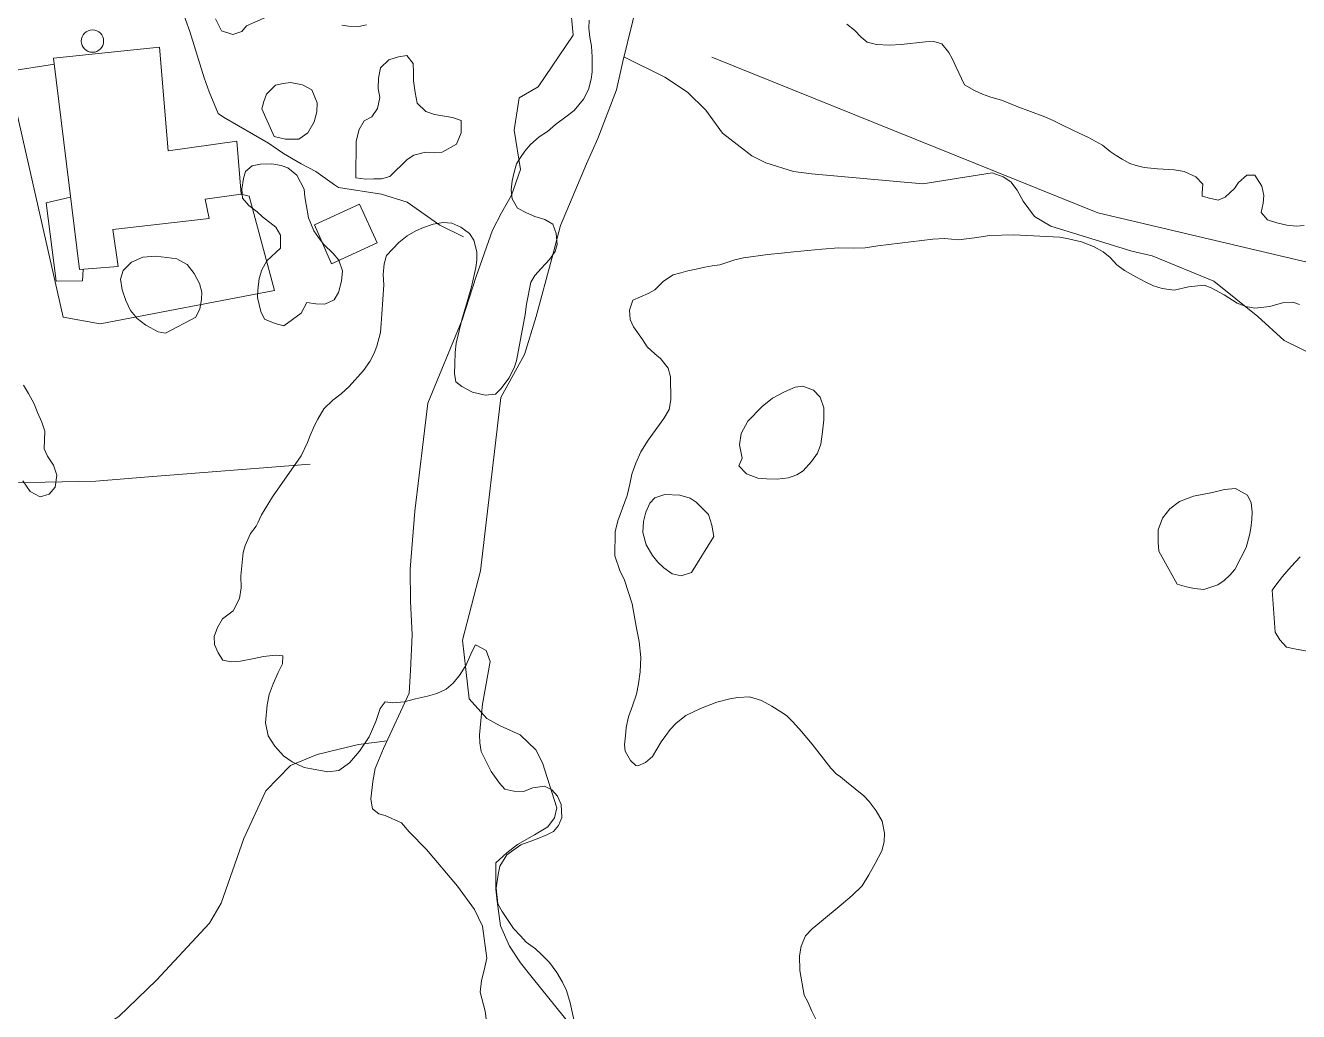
# Model space of a CAD drawing. Header units: metres. Extents: x 4652992 to 4879070, y 2074171 to 2309877.
# Drawn here: x 4654177.7 to 4654265.4, y 2307881.8 to 2307949.8 of the extents above; entities that cross this region are included whole.
import ezdxf

# ---------------------------------------------------------------- set-up
doc = ezdxf.new("R2010")
doc.units = ezdxf.units.M
doc.header["$MEASUREMENT"] = 0
doc.linetypes.add('DGN Style 3', pattern=[92.779933, 66.271381, -26.508552])
for name, color, linetype, lineweight in [('Level 1', 2, 'Continuous', 0), ('Level 2', 6, 'Continuous', 0), ('Level 20', 30, 'DGN Style 3', 0), ('Level 30', 5, 'Continuous', 0), ('Level 31', 38, 'Continuous', 0), ('Level 37', 3, 'Continuous', 0), ('Level 40', 1, 'Continuous', 0), ('Level 61', 4, 'Continuous', 0)]:
    doc.layers.add(name, color=color, linetype=linetype, lineweight=lineweight)

# ---------------------------------------------------------------- blocks, each defined once
blk = doc.blocks.new('POSTE_1')
at = {"layer": 'Level 61'}
blk.add_circle((-0.000047, -0.000019, -0.000024), 0.770001, dxfattribs=at)

msp = doc.modelspace()

# ---------------------------------------------------------------- linework, layer by layer
at = {"layer": 'Level 1'}
for points in [[(4654267.852162, 2307926.372455, 1319), (4654264.398249, 2307928.070822, 1318), (4654262.567177, 2307929.707204, 1317), (4654259.551517, 2307932.162834, 1316), (4654255.295646, 2307933.906477, 1315), (4654253.889497, 2307934.227636, 1314), (4654248.313243, 2307935.937053, 1313), (4654247.179763, 2307936.619473, 1312.5), (4654246.409518, 2307937.675677, 1312.32), (4654245.995434, 2307938.424589, 1312.26), (4654245.560069, 2307938.999644, 1312.18), (4654245.030867, 2307939.340903, 1312.14), (4654244.264456, 2307939.605539, 1312), (4654239.491977, 2307938.860324, 1311), (4654231.823715, 2307939.546447, 1310), (4654230.58313, 2307939.715787, 1309.48), (4654228.677107, 2307940.310243, 1309), (4654227.709807, 2307940.782008, 1308.54), (4654225.685353, 2307942.354173, 1308), (4654224.549107, 2307943.937815, 1307), (4654223.277181, 2307945.180401, 1306), (4654221.720621, 2307946.204013, 1305), (4654218.887112, 2307947.619623, 1304.105911)], [(4654165.334248, 2307865.808074, 1325), (4654166.906788, 2307867.486544, 1324), (4654168.3415, 2307869.375337, 1323), (4654169.352374, 2307871.570784, 1322), (4654171.465115, 2307873.944914, 1321), (4654171.493486, 2307873.912775, 1321), (4654172.793348, 2307875.070355, 1320), (4654174.43568, 2307877.117868, 1319), (4654175.365479, 2307878.057813, 1318), (4654177.841767, 2307878.900041, 1317), (4654180.774052, 2307879.543305, 1316), (4654181.61683, 2307879.932914, 1315.62), (4654182.611666, 2307880.56465, 1315), (4654184.083535, 2307881.482231, 1314), (4654186.68761, 2307883.991807, 1313), (4654190.332761, 2307887.912685, 1312), (4654191.13057, 2307889.305771, 1311), (4654192.701512, 2307893.757453, 1310), (4654194.220567, 2307897.036513, 1309), (4654195.905646, 2307898.771124, 1308), (4654197.750779, 2307899.533124, 1307), (4654200.591338, 2307900.233079, 1306), (4654202.576759, 2307900.489515, 1305.53857)]]:
    msp.add_polyline3d(points, dxfattribs=at)
at = {"layer": 'Level 2'}
for points in [[(4654215.357415, 2307880.737088, 1309), (4654212.558456, 2307884.173689, 1308.19878), (4654211.770252, 2307885.183058, 1308.19878), (4654211.014819, 2307886.329099, 1308), (4654210.391287, 2307887.743797, 1306.62545), (4654210.156254, 2307889.428293, 1306.32), (4654210.06831, 2307890.256429, 1306), (4654210.06984, 2307892.085178, 1305.795676), (4654210.817701, 2307892.771632, 1305.795676), (4654211.55105, 2307893.345306, 1305.795676), (4654212.732083, 2307894.001172, 1305.795676), (4654213.658629, 2307894.560262, 1305.795676), (4654214.102084, 2307895.175099, 1305.795676), (4654214.263001, 2307895.868202, 1305.795676), (4654213.277013, 2307898.959516, 1305.548655), (4654212.828818, 2307899.863989, 1305.548655), (4654211.747778, 2307900.89968, 1305.548655), (4654210.356555, 2307901.518042, 1305.548655), (4654209.453229, 2307902.025767, 1305.548655), (4654208.236357, 2307903.36544, 1305.548655), (4654207.763277, 2307907.412113, 1305.53), (4654209.016011, 2307912.189805, 1305.53), (4654210.412543, 2307924.145803, 1305), (4654212.034958, 2307927.108155, 1304.852123), (4654212.849954, 2307929.716098, 1304.852123), (4654213.921032, 2307933.717349, 1304.580507), (4654214.511457, 2307935.983745, 1304.580507), (4654216.317933, 2307940.230181, 1304.472625), (4654217.089013, 2307941.983451, 1304.472625), (4654218.387957, 2307945.338406, 1304.109207), (4654218.806474, 2307947.291514, 1304.109207), (4654221.478068, 2307958.162, 1304)], [(4654209.482428, 2307880.602552, 1308.81), (4654209.337006, 2307881.849731, 1308.63), (4654208.985919, 2307883.167919, 1308.12), (4654209.06771, 2307883.977332, 1307.99), (4654209.269319, 2307884.678501, 1307.82), (4654209.447654, 2307885.499921, 1307.45), (4654209.138706, 2307887.704688, 1306.32), (4654208.592198, 2307888.868183, 1306.32), (4654207.432463, 2307890.46865, 1306), (4654205.287802, 2307892.993243, 1305.71), (4654204.100977, 2307894.212325, 1305.62), (4654203.570947, 2307894.824919, 1305.62), (4654202.440657, 2307895.338717, 1305.57), (4654201.997841, 2307895.440598, 1305.56), (4654201.55969, 2307895.803838, 1305.56), (4654201.455085, 2307896.46451, 1305.56), (4654201.586061, 2307897.680869, 1305.56), (4654201.74741, 2307898.57503, 1305.55), (4654202.324398, 2307899.943441, 1305.54), (4654204.089628, 2307903.763158, 1305.53), (4654204.174363, 2307905.324334, 1305.53), (4654204.308361, 2307907.781909, 1305.53), (4654204.177981, 2307910.103782, 1305.53), (4654204.151967, 2307912.311495, 1305.53), (4654204.492793, 2307916.306345, 1305.53), (4654205.377199, 2307923.735619, 1305), (4654207.743472, 2307929.489717, 1304.88), (4654208.709501, 2307932.471753, 1304.78), (4654209.84194, 2307935.655534, 1304.56), (4654210.459346, 2307936.862489, 1304.52), (4654211.156015, 2307938.06955, 1304.48), (4654211.775904, 2307939.854012, 1304.48), (4654211.323071, 2307942.551438, 1304.46), (4654211.668757, 2307944.795736, 1304.46), (4654212.990157, 2307945.552447, 1304.44), (4654215.385398, 2307949.113874, 1304.12), (4654215.182643, 2307951.309323, 1304.02)]]:
    msp.add_polyline3d(points, dxfattribs=at)
at = {"layer": 'Level 20', "linetype": 'Continuous'}
msp.add_polyline3d([(4654186.796321, 2307958.752159, 1308.581488), (4654187.787772, 2307952.693768, 1309.101488), (4654188.97332, 2307949.34925, 1309.441488), (4654189.966094, 2307946.152054, 1309.401488), (4654190.317459, 2307945.191761, 1309.321488), (4654190.931503, 2307943.710778, 1309.321488), (4654191.29243, 2307943.452244, 1309.321488), (4654194.405774, 2307941.652314, 1308.961488), (4654195.424089, 2307940.951919, 1309.021488), (4654196.661457, 2307940.239767, 1308.901488), (4654197.666203, 2307939.714037, 1308.481488), (4654198.941759, 2307938.791111, 1307.701488), (4654199.220069, 2307938.595714, 1307.661488), (4654202.182724, 2307938.138839, 1306.861488), (4654203.959995, 2307937.602087, 1306.121488), (4654206.195868, 2307936.005795, 1305.961488), (4654207.841512, 2307935.197807, 1305.181488)], dxfattribs=at)
at = {"layer": 'Level 30', "color": 1}
msp.add_polyline3d([(4654179.593874, 2307947.527289, 1311.844657), (4654186.897017, 2307948.280692, 1311.974657), (4654187.495356, 2307941.133417, 1312.084657), (4654192.222942, 2307941.800943, 1311.084657), (4654192.523467, 2307938.153082, 1311.194657), (4654190.039359, 2307937.807914, 1311.414657), (4654190.306163, 2307936.463225, 1311.204657), (4654183.672444, 2307935.710707, 1311.144657), (4654184.027751, 2307933.157546, 1311.094657), (4654181.372927, 2307932.947106, 1311.614657), (4654179.593874, 2307947.527289, 1311.844657)], dxfattribs=at)
msp.add_3dface([(4654197.569326, 2307936.027151, 1310.191488), (4654200.674324, 2307937.453905, 1310.001488), (4654201.893399, 2307934.804004, 1310.021488), (4654198.743047, 2307933.347144, 1310.091488)], dxfattribs=at)
at = {"layer": 'Level 31'}
msp.add_polyline3d([(4654180.764015, 2307937.937434, 1311.693379), (4654179.07613, 2307937.553351, 1310.683379), (4654179.766695, 2307932.146926, 1310.643379), (4654181.589233, 2307932.170298, 1311.083379), (4654181.615876, 2307932.966364, 1311.567071)], dxfattribs=at)
at = {"layer": 'Level 37'}
for points in [[(4654274.91071, 2308009.219135, 1332.968935), (4654277.76707, 2307982.803236, 1331.568935), (4654284.783811, 2307964.598979, 1328.888935), (4654287.074084, 2307953.015266, 1330.248935), (4654283.067583, 2307933.094228, 1325.128935), (4654266.853274, 2307933.253871, 1319.848935), (4654251.545066, 2307936.85391, 1315.088935), (4654224.942239, 2307947.580421, 1310.088935)], [(4654179.645621, 2307947.103201, 1310.987071), (4654176.404718, 2307946.609335, 1311.817071), (4654180.24601, 2307929.669867, 1311.437071), (4654182.788388, 2307929.201672, 1311.157071), (4654194.821244, 2307931.500288, 1309.867071), (4654193.061917, 2307938.012669, 1310.087071), (4654192.523467, 2307938.153082, 1310.087071)], [(4654128.111702, 2307917.347591, 1334.041197), (4654143.439807, 2307918.032357, 1326.921197), (4654155.036136, 2307918.229938, 1321.961197), (4654164.585673, 2307918.20457, 1317.561197), (4654173.165998, 2307918.187654, 1313.921197), (4654182.5099, 2307918.372394, 1312.181197), (4654186.127125, 2307918.667093, 1311.501197), (4654197.269318, 2307919.539476, 1309.061197)]]:
    msp.add_polyline3d(points, dxfattribs=at)
at = {"layer": 'Level 40', "color": 3}
for points in [[(4654196.332414, 2307951.250138, 1311.56), (4654192.887534, 2307949.750239, 1311.56), (4654192.564966, 2307949.359471, 1311.56), (4654191.942842, 2307949.149306, 1311.6), (4654191.167707, 2307949.39383, 1311.64), (4654190.756068, 2307950.233199, 1311.68)], [(4654215.558149, 2307880.753842, 1316.08), (4654215.192787, 2307882.432783, 1315.76), (4654214.933787, 2307883.272219, 1315.64), (4654214.651524, 2307883.843455, 1315.48), (4654214.269368, 2307884.525421, 1315.32), (4654213.763931, 2307885.201501, 1315.16), (4654213.205749, 2307885.766784, 1315.04), (4654212.794484, 2307886.151396, 1314.88), (4654212.154198, 2307886.611699, 1314.56), (4654211.754626, 2307887.054618, 1314.32), (4654211.272825, 2307887.544142, 1314.16), (4654210.502791, 2307888.727334, 1314), (4654210.208834, 2307889.240262, 1313.96), (4654210.09053, 2307890.324631, 1314), (4654210.21891, 2307891.269183, 1313.96), (4654210.335846, 2307891.852257, 1313.96), (4654210.828345, 2307892.633726, 1314), (4654211.790578, 2307893.32212, 1314), (4654212.911545, 2307893.736564, 1314), (4654213.57472, 2307893.999219, 1313.96), (4654214.050052, 2307894.238469, 1313.92), (4654214.378467, 2307894.658391, 1313.8), (4654214.60699, 2307895.189043, 1313.64), (4654214.576885, 2307896.104374, 1313.44), (4654214.32398, 2307896.669793, 1313.32), (4654213.924408, 2307897.112712, 1313.2), (4654213.425192, 2307897.363189, 1312.96), (4654212.609253, 2307897.252052, 1312.48), (4654211.975436, 2307896.98358, 1312.28), (4654211.312012, 2307897.024097, 1312.08), (4654210.695487, 2307897.146257, 1311.72), (4654210.319426, 2307897.554205, 1311.64), (4654209.749302, 2307898.364352, 1311.64), (4654209.484703, 2307898.871463, 1311.56), (4654209.049553, 2307899.745803, 1311.48), (4654208.955134, 2307900.340443, 1311.48), (4654208.942942, 2307900.888478, 1311.4), (4654209.082644, 2307902.346096, 1311.32), (4654209.152556, 2307902.999111, 1311.32), (4654209.684366, 2307905.955269, 1311.28), (4654209.407825, 2307906.707245, 1311.28), (4654208.661924, 2307907.097538, 1311.12), (4654208.40989, 2307906.601857, 1311), (4654208.017284, 2307905.709658, 1311), (4654207.612736, 2307905.062324, 1311), (4654207.125959, 2307904.461595, 1311), (4654206.644905, 2307904.041605, 1311), (4654206.005241, 2307903.743979, 1311), (4654205.359606, 2307903.568786, 1311), (4654204.526128, 2307903.370187, 1311.04), (4654203.751366, 2307903.159955, 1311.2), (4654202.976479, 2307903.101308, 1311.32), (4654202.442182, 2307903.176863, 1311.48), (4654202.102073, 2307902.698634, 1311.4), (4654201.803389, 2307901.818138, 1311.4), (4654201.346344, 2307900.756834, 1311.4), (4654200.660279, 2307899.771222, 1311.4), (4654199.979936, 2307898.966349, 1311.4), (4654199.234781, 2307898.447128, 1311.36), (4654198.483407, 2307898.35351, 1311.36), (4654197.361942, 2307898.545409, 1311.36), (4654196.86285, 2307898.6443, 1311.32), (4654196.023027, 2307899.022891, 1311.32), (4654195.435611, 2307899.442406, 1311.32), (4654194.836253, 2307900.106784, 1311.32), (4654194.371869, 2307900.835355, 1311.32), (4654194.183279, 2307901.721464, 1311.6), (4654194.311411, 2307902.969188, 1311.68), (4654194.451734, 2307903.668877, 1311.68), (4654194.721184, 2307904.403605, 1311.68), (4654195.061044, 2307905.185005, 1311.84), (4654195.365824, 2307905.791484, 1312.12), (4654195.382991, 2307906.333702, 1312.24), (4654194.872205, 2307906.374286, 1312), (4654194.062114, 2307906.292303, 1311.88), (4654193.422325, 2307906.146263, 1311.84), (4654192.471413, 2307905.970933, 1311.84), (4654191.819807, 2307905.918171, 1311.84), (4654191.261998, 2307906.028697, 1311.84), (4654190.938683, 2307906.547443, 1311.96), (4654190.685779, 2307907.112862, 1311.96), (4654190.644229, 2307907.666714, 1312), (4654190.890292, 2307908.284827, 1311.96), (4654191.22443, 2307908.885488, 1311.92), (4654191.975432, 2307909.433863, 1312.08), (4654192.391549, 2307910.291091, 1312.08), (4654192.50836, 2307911.02575, 1312.04), (4654192.490074, 2307911.847803, 1311.88), (4654192.659009, 2307913.451189, 1311.8), (4654192.787763, 2307913.940984, 1311.8), (4654193.168675, 2307914.774875, 1311.76), (4654193.543989, 2307915.276441, 1311.76), (4654193.690532, 2307915.550527, 1312.2), (4654193.913208, 2307916.052025, 1312.2), (4654194.681252, 2307917.294203, 1312.2), (4654196.651497, 2307920.116906, 1312.2), (4654197.079308, 2307921.032441, 1312.08), (4654197.266778, 2307921.510602, 1312.04), (4654197.55974, 2307922.210359, 1311.88), (4654197.80008, 2307922.647732, 1311.76), (4654198.216322, 2307923.353374, 1311.64), (4654198.826379, 2307923.959988, 1311.56), (4654199.401355, 2307924.39168, 1311.56), (4654199.958666, 2307924.887497, 1311.52), (4654200.944037, 2307925.995677, 1311.52), (4654201.372097, 2307926.60804, 1311.52), (4654201.67103, 2307927.185365, 1311.48), (4654201.8585, 2307927.663527, 1311.48), (4654202.110161, 2307928.613964, 1311.48), (4654202.174227, 2307929.237826, 1311.48), (4654202.208935, 2307929.867506, 1311.44), (4654202.342291, 2307931.902312, 1311.44), (4654202.300617, 2307932.60775, 1311.52), (4654202.358712, 2307933.354044, 1311.52), (4654202.534365, 2307933.925483, 1311.52), (4654203.384886, 2307934.817885, 1311.48), (4654203.965709, 2307935.278731, 1311.48), (4654204.552503, 2307935.617145, 1311.48), (4654205.086551, 2307935.844761, 1311.48), (4654205.74388, 2307936.078262, 1311.44), (4654206.436538, 2307936.183514, 1311.44), (4654207.041246, 2307936.154632, 1311.4), (4654207.657895, 2307935.880886, 1311.4), (4654208.239464, 2307935.432218, 1311.4), (4654208.545115, 2307934.977597, 1311.4), (4654208.751245, 2307934.178948, 1311.44), (4654208.757589, 2307933.601759, 1311.48), (4654208.687552, 2307933.100329, 1311.48), (4654208.389241, 2307931.765076, 1311.6), (4654208.090682, 2307930.732995, 1311.68), (4654207.739377, 2307929.590115, 1311.68), (4654207.335699, 2307927.881681, 1311.68), (4654207.265786, 2307927.228665, 1311.68), (4654207.231203, 2307926.447401, 1311.72), (4654207.220007, 2307925.782751, 1311.72), (4654207.320273, 2307925.217264, 1311.72), (4654207.713874, 2307924.896777, 1311.92), (4654208.459776, 2307924.506484, 1311.92), (4654209.334679, 2307924.302815, 1311.92), (4654210.050849, 2307924.373097, 1311.92), (4654210.432135, 2307924.752231, 1312), (4654210.971657, 2307925.463757, 1312), (4654211.329182, 2307926.181033, 1312), (4654211.487294, 2307926.665012, 1312), (4654212.095236, 2307929.848582, 1311.72), (4654212.176842, 2307930.559906, 1311.68), (4654212.480876, 2307932.075898, 1311.6), (4654212.756421, 2307932.536608, 1311.6), (4654213.190452, 2307933.026539, 1311.6), (4654213.77115, 2307933.638971, 1311.64), (4654214.158158, 2307934.198844, 1311.76), (4654214.286912, 2307934.68864, 1311.96), (4654214.221727, 2307935.429049, 1311.96), (4654213.986362, 2307936.081929, 1311.96), (4654213.440123, 2307936.402348, 1311.96), (4654212.747216, 2307936.600267, 1311.96), (4654212.189283, 2307936.862379, 1311.96), (4654211.549121, 2307937.171096, 1312), (4654211.190477, 2307937.818091, 1312.08), (4654211.131263, 2307938.436067, 1312.08), (4654211.195329, 2307939.059929, 1312.08), (4654211.318111, 2307939.672157, 1312.08), (4654211.493764, 2307940.243597, 1312.08), (4654211.716564, 2307940.593509, 1312.56), (4654212.06252, 2307941.100892, 1312.56), (4654212.461346, 2307941.567487, 1312.56), (4654213.053862, 2307942.08664, 1312.56), (4654213.617144, 2307942.460025, 1312.56), (4654214.174455, 2307942.955842, 1312.48), (4654214.890252, 2307943.48088, 1312.28), (4654215.465228, 2307943.912572, 1312), (4654216.110365, 2307944.694108, 1311.72), (4654216.456197, 2307945.353077, 1311.56), (4654216.631725, 2307946.076102, 1311.32), (4654216.701762, 2307946.577532, 1311.28), (4654216.695045, 2307947.609478, 1311.16), (4654216.659218, 2307948.34407, 1311), (4654216.541287, 2307948.973681, 1310.96), (4654216.482072, 2307949.591658, 1310.92), (4654216.49924, 2307950.133876, 1310.92)], [(4654201.14171, 2307949.812213, 1310.48), (4654200.631049, 2307949.701211, 1310.68), (4654199.903061, 2307949.724209, 1311.2), (4654199.456839, 2307949.782312, 1311.64)], [(4654234.245122, 2307949.866697, 1316.3925), (4654234.775571, 2307949.451269, 1316.7725), (4654235.242858, 2307948.954927, 1316.9125), (4654235.64907, 2307948.626153, 1317.0125), (4654236.293397, 2307948.468339, 1317.1125), (4654237.194217, 2307948.415646, 1317.2725), (4654238.004012, 2307948.458632, 1317.4125), (4654239.674608, 2307948.643466, 1317.6525), (4654240.260826, 2307948.668193, 1317.9525), (4654240.808487, 2307948.498276, 1317.9125), (4654241.288222, 2307947.90615, 1317.9125), (4654241.525708, 2307947.43944, 1317.9525), (4654241.772385, 2307946.939811, 1317.9525), (4654242.369505, 2307945.671253, 1318.0125), (4654243.063041, 2307945.285979, 1318.0925), (4654243.595872, 2307945.041199, 1318.0925), (4654244.110322, 2307944.862256, 1318.0925), (4654244.987707, 2307944.611944, 1318.1325), (4654245.929132, 2307944.209037, 1318.2125), (4654247.905389, 2307943.478189, 1318.2925), (4654248.483587, 2307943.224487, 1318.2925), (4654249.15281, 2307942.875106, 1318.3125), (4654249.728042, 2307942.606431, 1318.3725), (4654250.303274, 2307942.337757, 1318.4925), (4654250.863383, 2307942.072056, 1318.6525), (4654251.868848, 2307941.516552, 1318.9325), (4654252.396331, 2307941.086151, 1319.1125), (4654252.811442, 2307940.802296, 1319.4125), (4654253.232484, 2307940.548385, 1319.6125), (4654253.756417, 2307940.258686, 1319.9325), (4654254.1831, 2307940.112559, 1320.2325), (4654254.739658, 2307939.987559, 1320.1725), (4654255.661825, 2307939.884001, 1320.2925), (4654256.810535, 2307939.813674, 1320.6925), (4654257.512092, 2307939.706829, 1321.0125), (4654258.30526, 2307939.348631, 1321.3925), (4654258.784703, 2307938.834342, 1321.5925), (4654258.744641, 2307938.235539, 1321.9525), (4654258.748483, 2307938.017001, 1322.6725), (4654259.253743, 2307937.870977, 1322.8125), (4654259.840547, 2307937.74003, 1322.8125), (4654260.335447, 2307937.938274, 1322.8125), (4654260.970918, 2307938.528885, 1322.8325), (4654261.244331, 2307938.957354, 1322.9925), (4654261.828796, 2307939.449104, 1323.1725), (4654262.363715, 2307939.452807, 1323.3125), (4654262.844035, 2307938.705007, 1323.7325), (4654262.997597, 2307938.052573, 1323.8725), (4654262.954276, 2307937.516634, 1323.8725), (4654262.811616, 2307936.875783, 1323.8725), (4654263.245692, 2307936.370415, 1323.8725), (4654263.896243, 2307936.164709, 1323.9125), (4654264.57378, 2307936.01592, 1324.0325), (4654265.217814, 2307935.935943, 1324.1525), (4654265.761632, 2307935.984564, 1324.2325)], [(4654200.451778, 2307941.788556, 1310.014641), (4654200.640127, 2307942.604955, 1309.834641), (4654200.988024, 2307943.207252, 1309.694641), (4654201.520307, 2307943.48392, 1309.514641), (4654201.922088, 2307944.045187, 1309.094641), (4654202.069338, 2307944.808687, 1309.094641), (4654201.956473, 2307945.425053, 1308.894641), (4654201.970469, 2307946.138469, 1308.634641), (4654202.109223, 2307946.857921, 1308.514641), (4654202.692477, 2307947.398877, 1308.414641), (4654203.353078, 2307947.619935, 1308.414641), (4654203.940701, 2307947.702914, 1308.414641), (4654204.359068, 2307947.148603, 1308.534641), (4654204.385444, 2307946.564416, 1308.654641), (4654204.391269, 2307945.953779, 1308.754641), (4654204.497095, 2307945.140706, 1308.894641), (4654204.63763, 2307944.427495, 1309.034641), (4654205.234639, 2307943.838191, 1309.214641), (4654205.830838, 2307943.645217, 1309.294641), (4654207.086991, 2307943.42963, 1309.374641), (4654207.665472, 2307943.224889, 1309.414641), (4654207.685537, 2307942.367665, 1309.614641), (4654207.351151, 2307941.595111, 1309.754641), (4654206.363851, 2307941.041877, 1309.914641), (4654205.829383, 2307940.994197, 1309.974641), (4654205.222585, 2307941.05211, 1310.174641), (4654204.410285, 2307940.845531, 1310.274641), (4654203.949604, 2307940.5396, 1310.314641), (4654202.75122, 2307939.372506, 1310.654641), (4654202.194098, 2307939.207366, 1310.694641), (4654201.653239, 2307939.20665, 1310.694641), (4654201.106716, 2307939.17657, 1310.694641), (4654200.416261, 2307939.281345, 1310.694641), (4654200.451778, 2307941.788556, 1310.014641)], [(4654193.948844, 2307944.037578, 1311.714641), (4654194.074896, 2307944.530958, 1311.694641), (4654194.263327, 2307945.027355, 1311.614641), (4654194.878458, 2307945.653492, 1311.534641), (4654195.412197, 2307945.777501, 1311.474641), (4654195.916891, 2307945.831013, 1311.434641), (4654196.753382, 2307945.682394, 1311.394641), (4654197.383643, 2307945.345611, 1311.354641), (4654197.763823, 2307944.433084, 1311.354641), (4654197.724988, 2307943.831195, 1311.394641), (4654197.541574, 2307943.120492, 1311.514641), (4654197.102981, 2307942.36835, 1311.634641), (4654196.494889, 2307941.93892, 1311.674641), (4654195.567701, 2307941.937694, 1311.694641), (4654194.784365, 2307942.121613, 1311.694641), (4654193.948844, 2307944.037578, 1311.714641)], [(4654195.452578, 2307929.084656, 1312.194641), (4654194.847884, 2307929.233581, 1312.134641), (4654194.134694, 2307929.540896, 1312.054641), (4654193.862363, 2307930.051363, 1311.954641), (4654193.648041, 2307931.022826, 1311.834641), (4654193.654999, 2307931.539534, 1311.794641), (4654193.745533, 2307932.329381, 1311.774641), (4654193.938899, 2307932.931474, 1311.774641), (4654194.289628, 2307933.548453, 1311.734641), (4654195.2173, 2307934.433353, 1311.774641), (4654195.220616, 2307935.331709, 1311.694641), (4654194.909288, 2307935.88029, 1311.594641), (4654193.996097, 2307936.592479, 1311.374641), (4654193.61252, 2307936.926652, 1311.274641), (4654193.034686, 2307937.375063, 1311.234641), (4654192.604992, 2307937.870643, 1311.334641), (4654192.572225, 2307938.501795, 1311.334641), (4654192.666319, 2307939.229995, 1311.334641), (4654192.822144, 2307939.717542, 1311.334641), (4654193.264378, 2307940.088036, 1311.274641), (4654193.84561, 2307940.21798, 1311.194641), (4654194.621097, 2307940.233684, 1311.134641), (4654195.264061, 2307940.122975, 1311.114641), (4654195.741166, 2307939.95333, 1311.114641), (4654196.357996, 2307939.466804, 1311.114641), (4654196.851607, 2307938.501583, 1311.214641), (4654196.904196, 2307937.97321, 1311.294641), (4654196.986559, 2307937.439005, 1311.354641), (4654197.161884, 2307936.505656, 1311.514641), (4654197.517953, 2307935.628326, 1311.674641), (4654197.84344, 2307935.153158, 1311.754641), (4654198.216419, 2307934.683925, 1311.834641), (4654198.852424, 2307934.056507, 1311.954641), (4654199.243121, 2307933.599041, 1312.014641), (4654199.487864, 2307932.865417, 1312.114641), (4654199.429207, 2307932.16075, 1312.114641), (4654199.213915, 2307931.364867, 1312.094641), (4654198.915614, 2307930.859516, 1312.014641), (4654198.270628, 2307930.559213, 1311.914641), (4654197.658167, 2307930.587761, 1311.794641), (4654197.042146, 2307930.677956, 1311.734641), (4654196.638989, 2307929.949347, 1311.774641), (4654195.452578, 2307929.084656, 1312.194641)], [(4654265.441854, 2307930.554449, 1324.48), (4654264.983814, 2307930.705831, 1324.32), (4654264.273491, 2307930.664703, 1324.16), (4654263.39896, 2307930.413615, 1324.12), (4654262.36582, 2307930.28489, 1323.88), (4654261.749294, 2307930.407051, 1323.76), (4654261.156156, 2307930.645826, 1323.52), (4654260.263339, 2307931.21679, 1323.16), (4654259.352981, 2307931.700294, 1322.72), (4654258.871429, 2307931.886646, 1322.36), (4654257.808931, 2307931.763739, 1322.16), (4654256.816967, 2307931.535919, 1322.16), (4654255.983239, 2307931.640492, 1322.16), (4654255.378407, 2307931.82096, 1321.88), (4654254.849833, 2307932.077255, 1321.48), (4654254.162648, 2307932.455913, 1321.08), (4654253.393235, 2307932.881177, 1320.88), (4654252.864536, 2307933.289057, 1320.8), (4654252.412094, 2307933.772764, 1320.52), (4654251.912753, 2307934.174827, 1320.2), (4654251.254927, 2307934.547669, 1319.88), (4654250.432769, 2307934.862135, 1319.64), (4654249.528507, 2307935.07162, 1319.48), (4654248.94134, 2307935.187964, 1319.44), (4654245.735805, 2307935.338123, 1319.44), (4654244.109651, 2307935.296589, 1319.44), (4654243.041306, 2307935.144528, 1319.44), (4654241.943602, 2307934.998284, 1319.36), (4654240.986594, 2307935.096972, 1318.84), (4654240.182349, 2307935.044142, 1318.56), (4654236.396117, 2307934.58187, 1318.16), (4654235.515615, 2307934.453214, 1318), (4654234.687858, 2307934.435355, 1317.8), (4654233.71331, 2307934.446582, 1317.64), (4654232.533378, 2307934.346943, 1317.52), (4654231.570648, 2307934.264892, 1317.36), (4654230.607918, 2307934.182841, 1317.28), (4654229.762621, 2307934.077521, 1317.24), (4654228.799891, 2307933.995469, 1317.12), (4654227.132809, 2307933.749859, 1316.92), (4654226.528226, 2307933.627155, 1316.92), (4654225.512875, 2307933.28272, 1316.84), (4654224.978702, 2307933.20669, 1316.8), (4654224.473888, 2307933.124842, 1316.8), (4654223.863458, 2307932.972985, 1316.76), (4654223.29408, 2307932.873618, 1316.72), (4654222.80693, 2307932.727646, 1316.64), (4654222.290422, 2307932.587491, 1316.52), (4654221.621525, 2307932.144097, 1316.44), (4654221.017315, 2307931.566636, 1316.44), (4654220.565495, 2307931.292415, 1316.44), (4654219.497398, 2307930.837182, 1316.44), (4654219.269, 2307930.154945, 1316.44), (4654219.322367, 2307929.507814, 1316.44), (4654219.557607, 2307929.00652, 1316.44), (4654220.174754, 2307928.126432, 1316.24), (4654220.503916, 2307927.636839, 1316.24), (4654221.015075, 2307927.141498, 1316.12), (4654221.408676, 2307926.821011, 1316), (4654221.949318, 2307926.168267, 1315.84), (4654222.102454, 2307925.561992, 1315.84), (4654222.121362, 2307923.982011, 1315.84), (4654222.016244, 2307923.305659, 1315.84), (4654221.646901, 2307922.681661, 1315.84), (4654220.556164, 2307921.2003, 1315.8), (4654220.057818, 2307920.389678, 1315.68), (4654219.717958, 2307919.608277, 1315.6), (4654219.442661, 2307918.844396, 1315.56), (4654219.308185, 2307918.173861, 1315.52), (4654219.120963, 2307917.392528, 1315.52), (4654218.464878, 2307915.64317, 1315.52), (4654218.283503, 2307914.890991, 1315.52), (4654218.255513, 2307913.229366, 1315.52), (4654218.602713, 2307912.220893, 1315.48), (4654218.926152, 2307911.550561, 1315.4), (4654219.455846, 2307909.929996, 1315.36), (4654219.756645, 2307908.233536, 1315.36), (4654219.939388, 2307907.318272, 1315.32), (4654220.057692, 2307906.233904, 1315.28), (4654220.01154, 2307905.242746, 1315.28), (4654219.906547, 2307904.414808, 1315.28), (4654219.760377, 2307903.685966, 1315.28), (4654219.479233, 2307902.892931, 1315.36), (4654219.203936, 2307902.129049, 1315.6), (4654219.057766, 2307901.400207, 1315.76), (4654219.005394, 2307900.834652, 1316), (4654218.941328, 2307900.21079, 1316.44), (4654218.976906, 2307899.77937, 1316.76), (4654219.335551, 2307899.132375, 1317.32), (4654219.723305, 2307898.782734, 1317.96), (4654219.840739, 2307898.759466, 1318.6), (4654220.374787, 2307898.987082, 1318.52), (4654220.855841, 2307899.407072, 1318.52), (4654221.453831, 2307900.410135, 1318.84), (4654221.788093, 2307900.859211, 1319.28), (4654222.081304, 2307901.255796, 1319.76), (4654222.503641, 2307901.687421, 1320.2), (4654223.160721, 2307902.224093, 1320.6), (4654224.175948, 2307902.720113, 1321.24), (4654225.296914, 2307903.134558, 1322.2), (4654226.200803, 2307903.379829, 1322.64), (4654226.734976, 2307903.455859, 1322.68), (4654227.539221, 2307903.508689, 1322.68), (4654228.373073, 2307903.25253, 1323.44), (4654229.089616, 2307902.868055, 1324.04), (4654229.712237, 2307902.471877, 1324.68), (4654230.088173, 2307902.215514, 1325.28), (4654230.52295, 2307901.795932, 1326.12), (4654231.122308, 2307901.131553, 1327.2), (4654231.862736, 2307900.25735, 1327.44), (4654233.149776, 2307898.60797, 1327.44), (4654233.525837, 2307898.200022, 1328.24), (4654233.819545, 2307897.990265, 1328.84), (4654234.242504, 2307897.663961, 1329.44), (4654235.423307, 2307896.7025, 1330.52), (4654235.799368, 2307896.294552, 1330.64), (4654236.281292, 2307895.653442, 1330.72), (4654236.68696, 2307894.936505, 1330.68), (4654236.857885, 2307894.11452, 1330.68), (4654236.829025, 2307893.513995, 1330.64), (4654236.676884, 2307892.907584, 1330.6), (4654236.196203, 2307892.032837, 1330.48), (4654235.76242, 2307891.239734, 1330.32), (4654235.305127, 2307890.481602, 1329.92), (4654234.62466, 2307889.828315, 1329.52), (4654233.856118, 2307889.192479, 1329.28), (4654232.500906, 2307888.066644, 1328.6), (4654231.873185, 2307887.524154, 1328.44), (4654231.409795, 2307887.04004, 1328.24), (4654231.116834, 2307886.340283, 1328.04), (4654230.982357, 2307885.669748, 1327.88), (4654231.02428, 2307884.661139, 1327.84), (4654231.325079, 2307882.964679, 1327.84), (4654231.566165, 2307882.492538, 1327.84), (4654231.836735, 2307881.862995, 1327.84), (4654232.166021, 2307881.221817, 1327.84)], [(4654187.302959, 2307928.563051, 1311.714641), (4654186.796808, 2307928.662198, 1311.714641), (4654185.942517, 2307929.119052, 1311.674641), (4654185.349797, 2307929.57038, 1311.594641), (4654184.886769, 2307930.133439, 1311.454641), (4654184.571153, 2307930.819996, 1311.354641), (4654184.311524, 2307931.556536, 1311.294641), (4654184.188708, 2307932.281514, 1311.194641), (4654184.384905, 2307932.898289, 1311.134641), (4654184.958936, 2307933.471527, 1311.094641), (4654185.734343, 2307933.807232, 1311.094641), (4654186.61331, 2307933.878854, 1311.094641), (4654187.383862, 2307933.788863, 1311.094641), (4654188.074317, 2307933.684088, 1311.034641), (4654188.803122, 2307933.297527, 1310.894641), (4654189.284597, 2307932.669905, 1310.994641), (4654189.647705, 2307931.989282, 1311.094641), (4654189.796007, 2307931.396449, 1311.254641), (4654189.776994, 2307930.897339, 1311.414641), (4654189.667285, 2307930.248385, 1311.554641), (4654189.399485, 2307929.660873, 1311.574641), (4654187.302959, 2307928.563051, 1311.714641)], [(4654177.515229, 2307924.994866, 1315.254641), (4654177.865554, 2307924.408172, 1315.074641), (4654178.252772, 2307923.692351, 1314.974641), (4654178.478339, 2307923.09962, 1314.974641), (4654178.784732, 2307922.445344, 1314.974641), (4654178.989749, 2307921.826164, 1314.794641), (4654178.939022, 2307920.601872, 1314.894641), (4654179.163861, 2307920.085471, 1314.814641), (4654179.585788, 2307919.469513, 1314.494641), (4654179.809252, 2307918.785769, 1314.334641), (4654179.695336, 2307917.95479, 1314.374641), (4654179.27794, 2307917.472769, 1314.514641), (4654178.670495, 2307917.287011, 1314.694641), (4654177.968632, 2307917.653056, 1314.814641), (4654177.480038, 2307918.403972, 1314.954641)], [(4654227.050877, 2307919.959007, 1317.04), (4654226.86179, 2307920.867595, 1316.84), (4654226.971176, 2307921.659489, 1316.72), (4654227.442776, 2307922.496469, 1316.68), (4654228.424961, 2307923.5237, 1316.68), (4654229.131292, 2307924.082207, 1316.68), (4654229.960911, 2307924.529363, 1316.68), (4654230.704501, 2307924.848165, 1316.68), (4654231.21961, 2307924.921332, 1316.72), (4654231.951686, 2307924.632367, 1316.8), (4654232.410705, 2307924.164617, 1316.84), (4654232.663532, 2307923.417809, 1316.92), (4654232.666988, 2307922.603762, 1317.08), (4654232.579891, 2307921.778444, 1317.16), (4654232.458661, 2307920.930777, 1317.16), (4654232.237831, 2307920.306006, 1317.16), (4654231.819526, 2307919.720003, 1317.2), (4654231.242404, 2307919.078032, 1317.2), (4654230.804607, 2307918.815393, 1317.24), (4654230.231679, 2307918.608332, 1317.24), (4654229.44491, 2307918.50135, 1317.24), (4654228.715959, 2307918.528262, 1317.2), (4654228.111694, 2307918.588793, 1317.2), (4654227.351408, 2307918.883296, 1317.2), (4654226.819601, 2307919.423433, 1317.12), (4654227.050877, 2307919.959007, 1317.04)], [(4654255.754941, 2307913.546286, 1331.7525), (4654255.708345, 2307914.13499, 1331.6325), (4654255.719647, 2307915.009578, 1331.2525), (4654256.018057, 2307915.813093, 1330.9325), (4654256.513702, 2307916.473965, 1330.7525), (4654257.189188, 2307916.980737, 1330.6525), (4654258.148911, 2307917.327831, 1330.5925), (4654259.453741, 2307917.592496, 1330.5925), (4654260.280118, 2307917.802226, 1330.4525), (4654261.045651, 2307917.860398, 1330.4325), (4654261.86065, 2307917.418471, 1330.4925), (4654262.130513, 2307916.890081, 1330.6325), (4654262.185819, 2307916.26995, 1330.8125), (4654262.165706, 2307915.72403, 1330.9925), (4654262.093407, 2307915.143743, 1331.1525), (4654261.994977, 2307914.657739, 1331.2925), (4654261.763279, 2307913.811441, 1331.5525), (4654261.403949, 2307913.079298, 1331.6925), (4654260.986644, 2307912.2842, 1331.7725), (4654260.650399, 2307911.889341, 1331.7925), (4654260.259048, 2307911.520132, 1331.8125), (4654259.824172, 2307911.233749, 1331.8325), (4654258.867344, 2307910.900949, 1331.8525), (4654258.203262, 2307910.971525, 1331.8525), (4654257.669654, 2307911.090861, 1331.8525), (4654257.028732, 2307911.275791, 1331.8525), (4654255.754941, 2307913.546286, 1331.7525)], [(4654223.554926, 2307912.075909, 1315.08), (4654222.829101, 2307911.840767, 1315), (4654222.214391, 2307911.990496, 1314.92), (4654221.652976, 2307912.391201, 1314.8), (4654221.238535, 2307912.792101, 1314.72), (4654220.864149, 2307913.243236, 1314.64), (4654220.436136, 2307913.995387, 1314.6), (4654220.201074, 2307914.825854, 1314.52), (4654220.248118, 2307915.600939, 1314.52), (4654220.412527, 2307916.236786, 1314.48), (4654220.689779, 2307916.850481, 1314.48), (4654221.032499, 2307917.218931, 1314.48), (4654221.701902, 2307917.46515, 1314.48), (4654222.74709, 2307917.405204, 1314.56), (4654223.468721, 2307917.205436, 1314.56), (4654223.878638, 2307916.92162, 1314.6), (4654224.729808, 2307916.086394, 1314.68), (4654224.954425, 2307915.345124, 1314.84), (4654225.082566, 2307914.564697, 1314.92), (4654223.554926, 2307912.075909, 1315.08)], [(4654263.565063, 2307910.87285, 1333.1925), (4654263.828833, 2307911.207594, 1332.8125), (4654264.281003, 2307911.802672, 1332.5925), (4654264.886834, 2307912.486553, 1332.1125), (4654265.50427, 2307913.153301, 1331.7125)], [(4654266.112543, 2307906.6291, 1334.2525), (4654265.210644, 2307906.790821, 1334.2125), (4654264.561036, 2307906.932868, 1334.2125), (4654264.105593, 2307907.438147, 1334.1525), (4654263.77773, 2307907.977893, 1334.1125), (4654263.565063, 2307910.87285, 1333.1925)]]:
    msp.add_polyline3d(points, dxfattribs=at)

# ---------------------------------------------------------------- block references
at = {"layer": 'Level 61'}
msp.add_blockref('POSTE_1', (4654182.26585, 2307948.69605, 1309.89195), dxfattribs=at)

doc.saveas('drawing.dxf')
